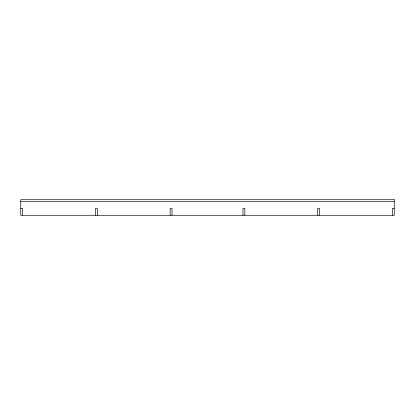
<?xml version="1.0" encoding="UTF-8"?>
<svg xmlns="http://www.w3.org/2000/svg" width="415" height="415" viewBox="0 0 415 415"><rect width="100%" height="100%" fill="white"/><g stroke="black" fill="none" stroke-linecap="round" stroke-linejoin="round"><path stroke-width="0.62" d="M20.75 201.586L394.25 201.586M20.75 208.434L22.618 208.434L22.618 215.281M394.25 208.434L392.383 208.434L392.383 215.281M319.55 215.281L319.55 208.434L317.683 208.434L317.683 215.281M244.85 215.281L244.85 208.434L242.983 208.434L242.983 215.281M172.018 215.281L172.018 208.434L170.15 208.434L170.15 215.281M97.318 215.281L97.318 208.434L95.45 208.434L95.45 215.281M394.25 199.719L20.75 199.719L20.75 215.281L394.25 215.281L394.25 199.719"/></g></svg>
